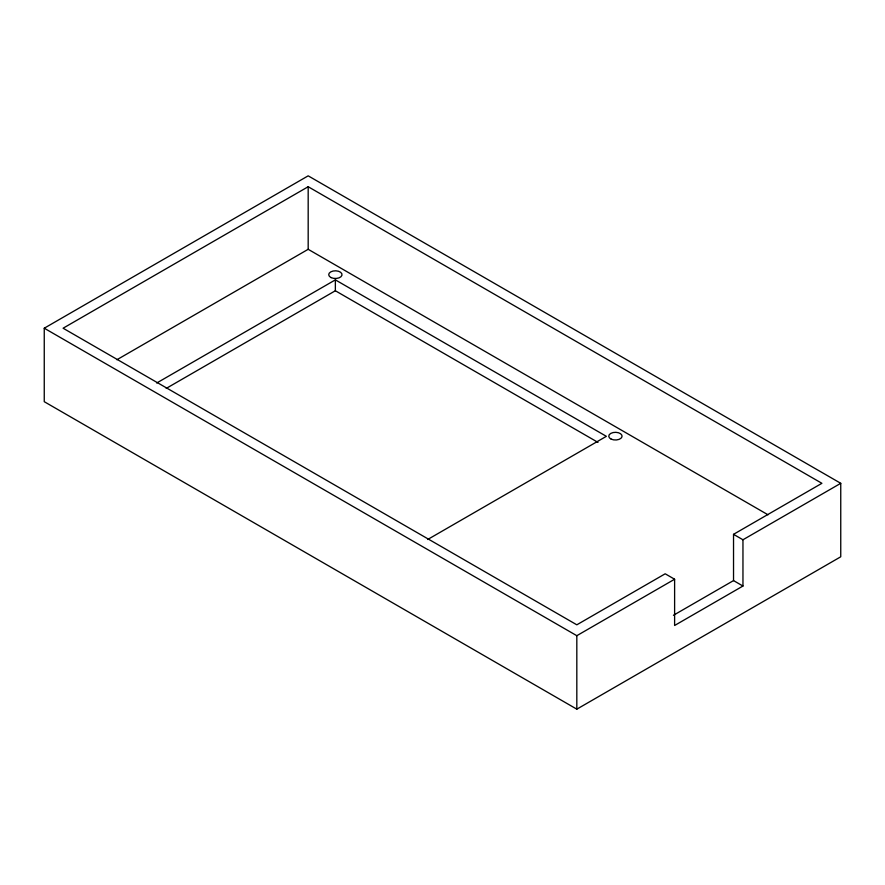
<?xml version="1.0" encoding="UTF-8"?>
<svg xmlns="http://www.w3.org/2000/svg" width="885" height="885" viewBox="0 0 885 885"><rect width="100%" height="100%" fill="white"/><g stroke="black" fill="none" stroke-linecap="round" stroke-linejoin="round"><path stroke-width="1.33" d="M44.25 328.213L308.179 175.838L840.75 483.31L840.75 556.787L576.821 709.162L44.25 401.69L44.25 328.213L576.821 635.695L674.613 579.232L674.613 625.485L742.957 586.036L742.957 539.773L840.75 483.31M673.441 615.285L733.532 580.593L733.532 534.33L821.899 483.31L308.179 186.724L63.1 328.213L576.821 624.81L665.188 573.79L674.613 579.232M116.897 359.741L308.179 249.305L768.014 514.793M156.7 383.017L335.36 279.87L606.358 436.327L427.698 539.485M166.225 388.404L335.36 290.756L597.994 442.389M733.532 534.33L742.957 539.773M733.532 580.593L742.957 586.036M576.821 635.695L576.821 709.162M335.36 279.87L335.36 290.756M308.179 186.724L308.179 249.305M611.17 439.126A6.671 3.85 0 0 0 621.989 436.803A6.671 3.85 0 0 0 613.095 432.555A6.671 3.85 0 0 0 611.17 439.126M331.123 277.613A6.671 3.85 0 0 0 341.942 275.29A6.671 3.85 0 0 0 333.048 271.042A6.671 3.85 0 0 0 331.123 277.613"/></g></svg>
